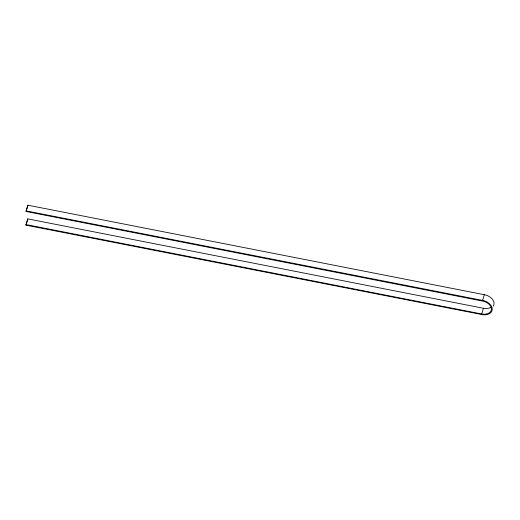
<?xml version="1.0" encoding="UTF-8"?>
<svg xmlns="http://www.w3.org/2000/svg" width="520" height="520" viewBox="0 0 520 520"><rect width="100%" height="100%" fill="white"/><g stroke="black" fill="none" stroke-linecap="round" stroke-linejoin="round"><path stroke-width="0.78" d="M490.711 307.405A9.594 6.442 17.4 0 1 484.192 308.418L27.827 218.888L26.032 224.588L482.404 314.125A9.594 6.442 17.4 0 0 491.394 309.647A9.594 6.442 17.4 0 0 484.185 301.386L26.091 211.478L26.13 210.912L27.918 205.205L485.485 294.938A10.446 7.007 17.4 0 1 493.162 306.241M26.13 210.912L483.697 300.638A10.446 7.007 17.4 0 1 492.258 309.355A10.446 7.007 17.4 0 1 483.119 314.795L26 225.154L26.032 224.588M27.918 205.205L26.091 211.478M27.827 218.888L26 225.154M482.521 300.423L484.315 294.717M481.669 313.957L483.464 308.25"/></g></svg>
